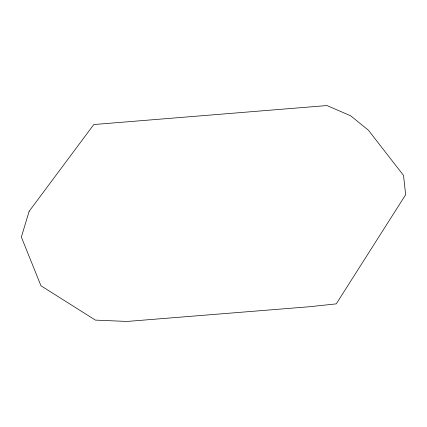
<?xml version="1.0" encoding="UTF-8"?>
<svg xmlns="http://www.w3.org/2000/svg" width="427" height="427" viewBox="0 0 427 427"><rect width="100%" height="100%" fill="white"/><g stroke="black" fill="none" stroke-linecap="round" stroke-linejoin="round"><path stroke-width="0.64" d="M29.148 211.296L21.35 237.038L40.976 285.802L95.413 320.111L127.022 321.446L309.778 306.709L336.257 303.869L405.65 194.723L403.52 175.401L368.405 130.219L350.716 115.818L326.97 105.554L93.807 124.54L29.148 211.296"/></g></svg>
